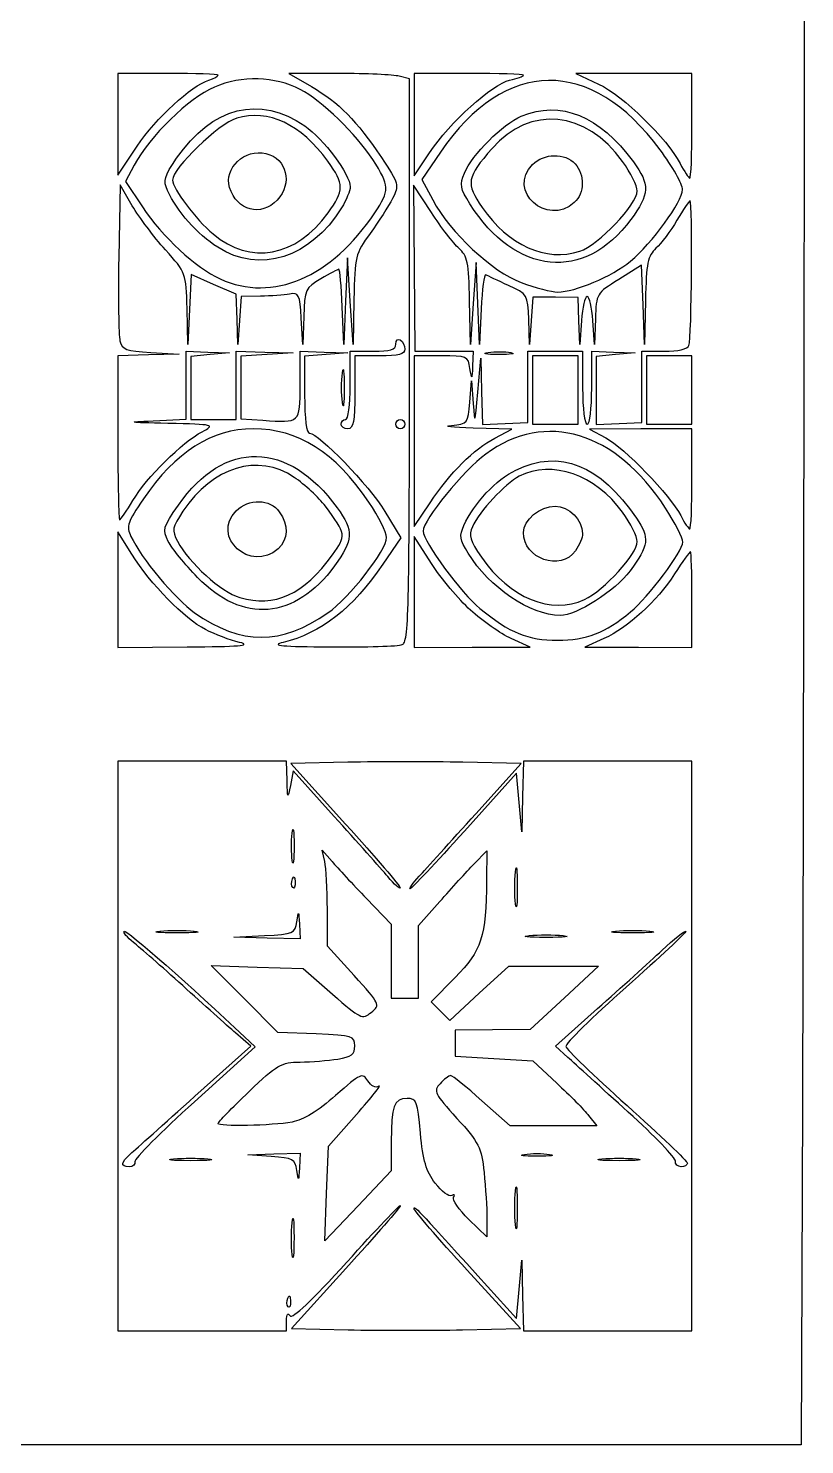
# Model space of a CAD drawing. Extents: x 29 to 164, y -46 to 300.
# Drawn here: x 115.6 to 163.7, y -46.3 to 41.4 of the extents above; entities that cross this region are included whole.
import ezdxf

# ---------------------------------------------------------------- set-up
doc = ezdxf.new("R2010")
doc.units = 0
doc.layers.get('0').update_dxf_attribs({"linetype": 'CONTINUOUS'})

msp = doc.modelspace()

# ---------------------------------------------------------------- linework, layer by layer
at = {"color": 7}
for points in [[(163.575817, -25.25028), (163.503483, -46.346391), (96.525241, -46.346391), (29.547004, -46.346391), (29.506934, 41.989165), (29.466867, 130.32472), (50.625858, 130.32472), (71.784848, 130.32472), (71.786823, 130.95972)], [(124.278181, 38.602498), (121.173734, 38.602498), (121.173734, 35.453948), (121.173734, 32.305395), (122.373181, 34.091915)], [(124.278181, 38.602498), (124.278181, 38.602498)], [(134.861512, 38.595996), (131.75707, 38.597124), (133.168181, 37.780297)], [(139.235959, 20.819777), (139.235959, 38.254445), (138.600959, 38.424616), (138.600959, 38.424616)], [(142.904848, 38.602498), (139.518181, 38.602498), (139.518181, 35.431266), (139.518181, 32.260033), (140.47586, 33.682106)], [(142.904848, 38.602498), (142.904848, 38.602498)], [(153.135401, 38.599741), (149.537067, 38.596918), (150.948178, 37.933657)], [(156.733734, 35.356942), (156.733734, 38.602498), (153.135401, 38.599676), (153.135401, 38.599741)], [(141.155773, 33.722642), (140.00158, 32.023012), (140.677101, 30.760934)], [(154.759787, 33.869262), (154.759787, 33.869262)], [(122.189878, 32.914086), (121.6538, 31.910828), (122.696422, 30.340053)], [(134.186335, 33.153552), (134.186335, 33.153552)], [(136.966579, 33.258355), (136.966579, 33.258355)], [(152.432554, 33.151452), (152.432554, 33.151452)], [(122.073752, 30.397161), (121.314848, 31.688054), (121.234169, 27.172498)], [(140.59318, 29.984535), (139.496676, 31.667703), (139.530672, 26.527313), (139.564672, 21.38692), (141.375869, 21.38692), (143.18707, 21.38692), (143.144782, 20.469698)], [(131.040519, 30.753492), (131.040519, 30.753492)], [(135.036106, 30.276942), (135.036106, 30.276942)], [(149.444301, 30.602906), (149.444301, 30.602906)], [(156.619434, 30.700276), (156.619434, 30.700276)], [(152.94205, 29.539496), (152.94205, 29.539496)], [(135.795269, 24.59461), (135.741246, 21.810276), (135.56707, 24.491387), (135.392891, 27.172498), (135.281422, 24.491387), (135.169958, 21.810276), (135.074874, 24.138609)], [(143.679421, 24.016921), (143.582884, 21.810253), (143.472752, 24.350253), (143.362629, 26.890253), (143.18707, 24.350253), (143.011511, 21.810253), (142.958177, 24.518178)], [(153.853487, 24.518201), (153.795434, 21.810276), (153.701651, 24.261398), (153.607841, 26.712521), (152.207454, 25.841992)], [(130.007927, 24.794581), (128.823232, 24.773609), (128.71958, 23.291942), (128.615923, 21.810276), (128.557068, 23.362498), (128.498208, 24.91472), (127.105207, 25.526555), (125.712197, 26.138393), (125.616431, 23.974333), (125.520659, 21.810276), (125.463862, 24.026587)], [(149.886233, 23.291942), (149.782601, 21.810276), (149.730389, 23.264852), (149.678178, 24.719428), (148.281252, 24.730237), (146.884328, 24.741046), (146.781238, 23.27565), (146.678145, 21.810253), (146.623072, 23.362475)], [(132.691485, 23.546287), (132.63812, 21.810276), (132.536401, 23.42915)], [(150.754856, 23.390867), (150.702645, 21.810276), (150.599013, 23.291942)], [(123.221854, 21.313624), (124.983734, 21.213477), (123.078734, 21.159099), (121.173734, 21.10472), (121.173734, 16.02472)], [(123.360959, 17.08094), (125.40707, 17.178337), (125.40707, 19.28264), (125.40707, 21.386942), (126.747623, 21.337635), (128.088181, 21.288331), (126.888734, 21.180297), (125.689292, 21.072265), (125.689292, 19.112937), (125.689292, 17.153609), (127.100401, 17.153609), (128.511512, 17.153609), (128.511512, 19.270276), (128.511512, 21.386942), (130.275401, 21.33358), (132.039292, 21.280214), (130.416512, 21.178383), (128.793734, 21.076552), (128.793734, 19.142319), (128.793734, 17.208086), (130.164411, 17.110291)], [(132.462623, 19.290968), (132.462623, 21.386942), (133.944292, 21.336072), (135.425959, 21.285201), (134.085401, 21.179498), (132.744848, 21.073794), (132.744848, 18.690368)], [(135.56707, 19.270276), (135.56707, 21.386942), (136.978181, 21.386942)], [(137.401512, 21.10472), (135.849292, 21.10472), (135.849292, 18.846942)], [(137.401512, 21.10472), (137.401512, 21.10472)], [(141.192769, 21.104698), (139.518181, 21.10472), (139.518181, 15.816821), (139.518181, 10.528922), (140.509515, 12.000974)], [(143.469292, 18.846942), (143.649824, 20.963609), (143.700667, 18.903548), (143.751512, 16.843484), (145.162623, 16.907873), (146.573734, 16.972259), (146.573734, 19.179601), (146.573734, 21.386942), (148.26707, 21.386942), (149.960401, 21.386942), (149.960401, 19.129165)], [(144.739292, 21.185453), (144.739292, 21.185439)], [(148.26707, 21.10472), (146.855959, 21.10472), (146.855959, 18.988054), (146.855959, 16.871387), (148.26707, 16.871387), (149.678178, 16.871387), (149.678178, 18.988054), (149.678178, 21.10472), (148.26707, 21.10472), (148.26707, 21.10472)], [(150.524845, 19.129165), (150.524845, 21.386942), (151.865401, 21.337635), (153.205956, 21.288331), (152.006512, 21.180297), (150.807067, 21.072265), (150.807067, 18.957876), (150.807067, 16.843484), (152.218178, 16.907873), (153.629289, 16.972259), (153.629289, 19.179601), (153.629289, 21.386942), (155.016891, 21.386942)], [(155.322623, 21.10472), (153.911512, 21.10472), (153.911512, 18.988054), (153.911512, 16.871387), (155.322623, 16.871387), (156.733734, 16.871387), (156.733734, 18.988054), (156.733734, 21.10472), (155.322623, 21.10472), (155.322623, 21.10472)], [(142.980286, 18.228097), (143.085329, 19.552498), (143.187042, 18.141387)], [(135.080688, 18.211942), (135.080688, 18.211942)], [(138.671512, 16.589165), (138.671512, 16.589165)], [(144.533098, 16.008312), (145.585959, 16.564219), (143.18707, 16.624135)], [(153.558734, 16.57669), (150.383734, 16.564216), (151.396065, 16.029106)], [(156.733734, 13.48472), (156.733734, 16.589165), (153.558734, 16.57669), (153.558734, 16.57669)], [(134.027782, 11.785855), (134.027782, 11.785855)], [(136.719087, 12.039553), (136.719087, 12.039553)], [(137.71295, 11.461071), (138.703016, 9.831249), (137.588868, 8.190595)], [(152.432554, 11.420341), (152.432554, 11.420341)], [(155.090354, 11.677076), (155.090354, 11.677076)], [(122.046879, 8.812751), (121.173734, 10.20856), (121.173734, 6.625529), (121.173734, 3.042498), (125.477623, 3.070847)], [(140.600913, 8.236809), (139.518181, 9.90334), (139.518181, 6.47292), (139.518181, 3.042498), (143.116512, 3.048707), (146.714848, 3.054916), (145.532246, 3.591824)], [(131.099848, 9.154017), (131.099848, 9.154017)], [(149.521065, 9.031962), (149.521065, 9.031962)], [(156.640149, 8.969165), (156.640149, 8.969165)], [(134.597608, 8.090607), (134.597608, 8.090607)], [(152.901946, 7.788375), (152.901946, 7.788375)], [(143.016653, 5.349512), (143.016653, 5.34949)], [(151.269065, 3.585065), (150.101512, 3.054893), (153.417623, 3.048684), (156.733734, 3.042475), (156.733734, 6.005809)], [(126.602129, 4.145092), (126.602129, 4.145092)], [(131.653108, -5.212502), (131.615959, -4.013058), (126.394848, -4.013058), (121.173734, -4.013058), (121.173734, -21.651947), (121.173734, -39.290835), (126.394848, -39.290835), (131.615959, -39.290835), (131.620277, -38.655835)], [(135.419598, -4.07518), (131.885461, -4.154169), (135.278487, -7.899718)], [(143.34479, -7.258613), (146.146633, -4.154169), (142.550185, -4.07518)], [(151.512623, -4.013058), (146.291512, -4.013058), (146.242803, -6.20028), (146.194089, -8.387502), (146.031136, -6.573011), (145.868181, -4.758517), (142.643242, -8.3369)], [(143.469292, -35.883319), (145.868181, -38.537697), (146.031136, -36.727044), (146.194089, -34.916391), (146.242803, -37.103613), (146.291512, -39.290835), (151.512623, -39.290835), (156.733734, -39.290835), (156.733734, -21.651947), (156.733734, -4.013058), (151.512623, -4.013058), (151.512623, -4.013058)], [(134.579292, -7.42351), (132.039292, -4.601008), (131.864775, -5.506476)], [(133.989564, -10.221946), (133.83087, -9.516391), (134.440275, -10.221946)], [(143.232381, -10.380036), (144.033734, -9.550348), (144.016913, -11.367814)], [(131.978747, -10.156445), (131.978747, -10.156445)], [(132.009902, -11.838846), (132.00989, -11.838846)], [(136.57838, -12.517934), (138.10707, -14.108364), (138.10707, -16.39849), (138.10707, -18.688613), (138.953734, -18.688613), (139.800401, -18.688613), (139.800401, -16.440256), (139.800401, -14.191899), (141.115717, -12.700811)], [(145.805694, -12.838796), (145.805675, -12.838796)], [(135.803993, -17.27499), (134.155959, -15.455148), (134.152121, -13.191325)], [(124.842623, -14.642616), (124.842623, -14.642616)], [(130.416512, -14.964448), (128.370401, -14.909172), (130.257863, -14.810843)], [(132.420337, -14.102502), (132.462623, -15.019724), (130.416512, -14.964448), (130.416512, -14.964448)], [(153.064845, -14.642616), (153.064845, -14.642616)], [(147.702623, -14.924838), (147.702623, -14.924838)], [(133.464478, -20.904796), (131.079661, -20.80528), (129.019478, -18.736704), (126.959292, -16.668128), (129.811687, -16.761148), (132.664079, -16.854169), (134.47614, -18.445705)], [(142.069343, -17.407316), (140.585777, -18.90954), (141.161352, -19.485115), (141.736925, -20.06069), (143.5636, -18.386874), (145.390277, -16.713058), (148.169229, -16.71334), (150.948178, -16.713622), (148.831514, -18.675284), (146.714848, -20.636946), (144.386514, -20.650461), (142.058181, -20.664169), (142.058181, -21.471054), (142.058181, -22.27794), (144.469838, -22.428397), (146.881492, -22.578855), (148.356204, -23.949845)], [(149.050319, -22.357502), (148.279564, -21.651947), (150.88386, -19.332499)], [(125.948062, -24.76072), (129.402871, -21.660604), (128.4633, -20.837188)], [(129.027637, -21.085626), (129.68487, -21.709246), (125.923195, -25.105212), (125.923195, -25.105212)], [(148.149798, -26.590835), (145.466184, -26.590835), (143.726575, -25.038613)], [(163.575817, -25.25028), (163.575817, -25.25028)], [(138.10707, -27.583888), (138.10707, -29.377443), (136.050187, -31.550809), (133.993306, -33.724176), (134.103178, -30.792506), (134.213055, -27.860835), (135.948395, -25.897428)], [(150.332172, -25.955835), (150.833427, -26.590835), (148.149798, -26.590835), (148.149798, -26.590835)], [(125.689292, -28.753728), (125.689292, -28.753728)], [(130.681352, -28.491632), (129.21707, -28.388581), (130.839848, -28.336375), (132.462623, -28.284169), (132.420337, -29.201391)], [(147.138181, -28.481819), (147.138181, -28.481819)], [(152.218178, -28.753728), (152.218178, -28.753728)], [(132.261847, -29.356648), (132.261847, -29.356648)], [(156.059533, -29.130835), (156.059533, -29.130835)], [(144.033734, -32.333956), (144.033734, -33.478722), (142.916535, -32.387805)], [(145.803702, -32.729169), (145.803702, -32.729169)], [(131.976735, -34.569908), (131.976715, -34.569908)], [(135.300184, -35.426803), (131.928859, -39.149724), (135.441295, -39.228712)], [(142.53118, -39.228712), (146.108618, -39.149724), (142.813399, -35.540495)], [(131.727679, -37.803289), (131.727671, -37.803289)]]:
    msp.add_lwpolyline(points, dxfattribs=at)
for points in [[(163.712356, 63.931942), (163.67705, 26.484581), (163.61561, -13.647419), (163.575817, -25.25028)], [(154.759787, 33.869262), (150.495776, 39.648933), (145.14105, 39.591221), (141.155773, 33.722642)], [(127.156766, 37.75317), (125.577953, 37.073982), (123.147294, 34.705864), (122.189878, 32.914086)], [(122.373181, 34.091915), (123.548961, 35.843189), (125.706299, 37.826266), (126.820326, 38.179845)], [(127.382623, 38.480406), (127.382623, 38.547555), (125.985623, 38.602498), (124.278181, 38.602498)], [(126.820326, 38.179845), (127.129591, 38.278002), (127.382623, 38.413254), (127.382623, 38.480406)], [(132.475235, 37.608198), (130.899033, 38.423284), (128.844661, 38.479283), (127.156766, 37.75317)], [(133.168181, 37.780297), (134.849303, 36.80717), (135.976569, 35.663667), (137.496124, 33.39)], [(138.600959, 38.424616), (138.251709, 38.518212), (136.568959, 38.595332), (134.861512, 38.595996)], [(140.47586, 33.682106), (141.737049, 35.554859), (144.376538, 37.944525), (145.442486, 38.178645)], [(146.291512, 38.483812), (146.291512, 38.549087), (144.767512, 38.602498), (142.904848, 38.602498)], [(145.442486, 38.178645), (145.909451, 38.281208), (146.291512, 38.418534), (146.291512, 38.483812)], [(150.948178, 37.933657), (152.453072, 37.22632), (155.20725, 34.545477), (155.995949, 33.020343)], [(124.817705, 33.345169), (127.014117, 36.537549), (129.963054, 37.284726), (132.748282, 35.35456)], [(136.966579, 33.258355), (135.961687, 34.824338), (133.788455, 36.929106), (132.475235, 37.608198)], [(146.164317, 35.94539), (148.595179, 36.961068), (151.006683, 35.981698), (153.103086, 33.127376)], [(134.186335, 33.153552), (132.521952, 35.451165), (130.495297, 36.407975), (128.536254, 35.821031)], [(152.432554, 33.151452), (150.170007, 36.301983), (146.723103, 36.644302), (144.360225, 33.953132)], [(128.536254, 35.821031), (127.413594, 35.484676), (124.560401, 32.735321), (124.560401, 31.989876)], [(132.748282, 35.35456), (133.923453, 34.540169), (135.567818, 32.331063), (135.566012, 31.569114)], [(142.63569, 32.425153), (143.105872, 33.560271), (145.01554, 35.4654), (146.164317, 35.94539)], [(156.599876, 32.111387), (156.673508, 32.111387), (156.733734, 33.571887), (156.733734, 35.356942)], [(124.251805, 31.35101), (123.972433, 31.964163), (124.046065, 32.223629), (124.817705, 33.345169)], [(128.091032, 31.537954), (127.716791, 32.717087), (129.054956, 33.962412), (130.34761, 33.637975)], [(130.34761, 33.637975), (131.652518, 33.310464), (132.015388, 31.799887), (131.040519, 30.753492)], [(137.496124, 33.39), (138.593799, 31.747591), (138.611113, 31.683911), (138.186916, 30.85)], [(144.360225, 33.953132), (142.771343, 32.143495), (142.711122, 31.7891), (143.73869, 30.295578)], [(146.855959, 32.958054), (147.561133, 33.663231), (148.877068, 33.687347), (149.493323, 33.006387)], [(156.15594, 31.405831), (156.158763, 31.716276), (155.530338, 32.824819), (154.759787, 33.869262)], [(134.197344, 29.955528), (135.204694, 31.346133), (135.2033, 31.749671), (134.186337, 33.153552)], [(137.091234, 29.963549), (138.022014, 31.356293), (138.01167, 31.629718), (136.966579, 33.258355)], [(149.444301, 30.602906), (147.752088, 29.071484), (145.247936, 31.350033), (146.855959, 32.958054)], [(149.493323, 33.006387), (150.110176, 32.324772), (150.086921, 31.184473), (149.444301, 30.602906)], [(153.347067, 31.319663), (153.347067, 31.626749), (152.935531, 32.451055), (152.432554, 33.151452)], [(153.103086, 33.127376), (154.13935, 31.716482), (154.113272, 31.135369), (152.94205, 29.539496)], [(155.995949, 33.020343), (156.254464, 32.520448), (156.526244, 32.111387), (156.599876, 32.111387)], [(124.560401, 31.989876), (124.560401, 31.474787), (126.016069, 29.539324), (127.071222, 28.651469)], [(142.983873, 30.516402), (142.379917, 31.473124), (142.337553, 31.705385), (142.63569, 32.425153)], [(127.367321, 27.8279), (126.100713, 28.631976), (124.842295, 30.055025), (124.251805, 31.35101)], [(131.040519, 30.753492), (130.051511, 29.691916), (128.550213, 30.091209), (128.091032, 31.537954)], [(135.566012, 31.569114), (135.565447, 31.324086), (135.326978, 30.742609), (135.036106, 30.276942)], [(138.186916, 30.85), (137.947609, 30.379553), (137.323743, 29.406129), (136.80055, 28.686832)], [(140.677101, 30.760934), (141.757214, 28.742955), (144.358721, 26.314867), (146.164667, 25.639179)], [(149.779524, 27.582711), (150.94784, 27.968288), (153.347067, 30.481446), (153.347067, 31.319663)], [(152.933075, 26.965544), (154.244308, 28.046365), (156.149619, 30.671424), (156.15594, 31.405831)], [(124.119863, 27.674583), (123.4119, 28.462008), (122.49115, 29.687169), (122.073752, 30.397161)], [(122.696422, 30.340053), (123.947781, 28.4548), (125.978423, 26.572985), (127.523734, 25.866532)], [(127.071222, 28.651469), (129.385458, 26.70417), (132.217496, 27.222426), (134.197344, 29.955528)], [(135.036106, 30.276942), (133.085868, 27.154687), (129.986797, 26.164993), (127.367321, 27.8279)], [(127.523734, 25.866532), (130.760061, 24.387015), (134.408545, 25.949378), (137.091234, 29.963549)], [(142.297266, 27.763734), (141.963095, 28.059432), (141.196258, 29.058789), (140.59318, 29.984535)], [(152.94205, 29.539496), (150.093666, 25.658364), (145.783709, 26.081176), (142.983873, 30.516402)], [(143.73869, 30.295578), (145.351043, 27.952103), (147.701042, 26.896747), (149.779524, 27.582711)], [(156.619434, 30.700276), (156.556583, 30.700276), (156.188735, 30.160371), (155.802034, 29.500487)], [(156.546818, 21.73972), (156.715954, 22.158888), (156.785183, 30.700276), (156.619434, 30.700276)], [(155.802034, 29.500487), (155.415305, 28.840603), (154.831754, 28.058921), (154.505194, 27.763415)], [(136.80055, 28.686832), (135.886094, 27.429617), (135.847201, 27.271301), (135.795269, 24.59461)], [(125.463862, 24.026587), (125.407386, 26.230593), (125.399919, 26.250848), (124.119863, 27.674583)], [(142.958177, 24.518178), (142.911316, 26.897583), (142.831137, 27.29133), (142.297266, 27.763734)], [(154.505194, 27.763415), (153.989744, 27.296913), (153.903863, 26.86936), (153.853487, 24.518201)], [(121.234169, 27.172498), (121.189792, 24.688942), (121.222457, 22.377229), (121.306734, 22.035356)], [(134.86623, 26.466942), (134.803772, 26.466942), (134.300908, 26.200398), (133.748755, 25.87462)], [(135.074874, 24.138609), (135.022582, 25.419192), (134.928692, 26.466942), (134.86623, 26.466942)], [(148.415742, 25.055831), (149.491883, 25.055831), (151.800066, 26.031612), (152.933075, 26.965544)], [(133.748755, 25.87462), (132.783916, 25.305352), (132.742768, 25.214737), (132.691485, 23.546287)], [(143.975399, 26.115974), (143.865707, 26.175161), (143.732515, 25.230586), (143.679421, 24.016921)], [(145.371419, 25.461529), (144.713302, 25.762287), (144.085096, 26.056786), (143.975399, 26.115974)], [(146.623072, 23.362475), (146.56864, 24.896559), (146.554012, 24.921087), (145.371419, 25.461529)], [(146.164667, 25.639179), (147.022188, 25.318338), (148.035171, 25.055831), (148.415742, 25.055831)], [(152.207454, 25.841992), (150.814687, 24.976202), (150.806785, 24.96285), (150.754856, 23.390867)], [(131.813656, 24.931789), (131.472088, 24.86786), (130.659511, 24.806115), (130.007927, 24.794581)], [(132.536401, 23.42915), (132.44265, 24.921285), (132.38607, 25.038926), (131.813656, 24.931789)], [(150.242623, 24.773609), (150.103628, 24.773609), (149.943241, 24.106859), (149.886233, 23.291942)], [(150.599013, 23.291942), (150.542004, 24.106859), (150.381617, 24.773609), (150.242623, 24.773609)], [(121.306734, 22.035356), (121.440648, 21.492163), (121.68218, 21.401141), (123.221854, 21.313624)], [(138.389292, 21.826933), (138.389292, 22.068927), (138.516289, 22.188431), (138.671512, 22.092498)], [(138.671512, 22.092498), (138.826734, 21.996565), (138.953734, 21.735069), (138.953734, 21.511397)], [(136.978181, 21.386942), (138.068092, 21.386942), (138.389292, 21.487092), (138.389292, 21.826933)], [(138.953734, 21.511397), (138.953734, 21.206602), (138.564863, 21.10472), (137.401512, 21.10472)], [(142.984926, 20.328587), (142.871876, 21.074844), (142.80294, 21.104698), (141.192769, 21.104698)], [(144.739292, 21.185439), (143.963181, 21.187696), (143.679178, 21.242368), (144.108173, 21.307237)], [(144.108173, 21.307237), (144.537165, 21.372109), (145.172165, 21.370373), (145.519284, 21.303399)], [(145.519284, 21.303399), (145.866398, 21.236411), (145.515389, 21.183336), (144.739292, 21.185453)], [(155.016891, 21.386942), (155.862881, 21.386942), (156.460035, 21.524633), (156.546818, 21.73972)], [(135.080688, 20.046387), (135.143291, 20.550859), (135.194517, 20.138109), (135.194517, 19.129165)], [(138.78954, 3.213804), (139.189951, 3.367454), (139.235959, 5.181988), (139.235959, 20.819777)], [(143.144782, 20.469698), (143.105426, 19.615995), (143.094354, 19.606222), (142.984926, 20.328587)], [(135.080688, 18.211942), (135.018083, 18.716415), (135.018083, 19.541915), (135.080688, 20.046387)], [(130.164411, 17.110291), (132.479243, 16.945134), (132.462623, 16.929367), (132.462623, 19.290968)], [(132.744848, 18.690368), (132.744848, 17.179757), (132.855868, 16.306942), (133.048022, 16.306942)], [(135.194517, 19.129165), (135.194517, 18.12022), (135.143291, 17.70747), (135.080688, 18.211942)], [(135.284848, 17.153609), (135.447907, 17.153609), (135.56707, 18.047314), (135.56707, 19.270276)], [(135.849292, 18.846942), (135.849292, 17.028178), (135.766974, 16.589165), (135.425959, 16.589165)], [(143.187042, 18.141387), (143.282447, 16.817847), (143.299959, 16.861633), (143.469292, 18.846942)], [(149.960401, 19.129165), (149.960401, 17.812127), (150.078003, 16.871387), (150.242623, 16.871387)], [(150.242623, 16.871387), (150.407243, 16.871387), (150.524845, 17.812127), (150.524845, 19.129165)], [(141.831712, 16.793872), (142.853077, 16.901362), (142.877472, 16.931825), (142.980286, 18.228097)], [(155.090354, 11.677076), (152.012269, 16.431572), (147.676921, 17.732628), (143.95759, 15.018059)], [(124.278181, 16.916164), (121.741573, 16.973839), (121.609491, 16.997566), (123.360959, 17.08094)], [(126.394848, 16.405085), (127.218612, 16.836786), (127.161355, 16.85061), (124.278181, 16.916164)], [(135.002623, 16.871387), (135.002623, 17.026609), (135.129623, 17.153609), (135.284848, 17.153609)], [(135.425959, 16.589165), (135.193123, 16.589165), (135.002623, 16.716165), (135.002623, 16.871387)], [(138.389292, 16.871387), (138.389292, 17.026609), (138.516289, 17.153609), (138.671512, 17.153609)], [(138.671512, 16.589165), (138.516289, 16.589165), (138.389292, 16.716165), (138.389292, 16.871387)], [(138.671512, 17.153609), (138.826734, 17.153609), (138.953734, 17.026609), (138.953734, 16.871387)], [(138.953734, 16.871387), (138.953734, 16.716165), (138.826734, 16.589165), (138.671512, 16.589165)], [(143.18707, 16.624135), (141.867678, 16.657087), (141.257768, 16.733471), (141.831712, 16.793872)], [(121.173734, 16.02472), (121.173734, 13.23072), (121.225169, 10.94472), (121.288031, 10.94472)], [(122.112682, 12.144165), (122.940075, 13.541218), (125.176599, 15.766651), (126.394848, 16.405085)], [(129.55583, 16.582967), (127.017052, 16.592591), (124.75225, 15.147001), (122.755567, 12.242482)], [(124.929268, 11.861305), (127.75705, 15.938741), (131.73423, 15.868891), (134.762412, 11.688607)], [(136.719087, 12.039553), (134.610952, 15.143919), (132.358847, 16.572353), (129.55583, 16.582967)], [(133.048022, 16.306942), (133.624701, 16.306942), (136.726682, 13.084642), (137.71295, 11.461071)], [(140.509515, 12.000974), (141.781231, 13.889356), (143.204362, 15.306747), (144.533098, 16.008312)], [(151.396065, 16.029106), (152.537485, 15.42576), (155.387619, 12.465672), (156.037859, 11.208231)], [(132.102324, 13.57465), (129.855296, 15.095162), (127.038275, 14.237937), (125.211716, 11.477821)], [(143.95759, 15.018059), (142.621759, 14.043094), (140.082623, 10.920206), (140.082623, 10.252223)], [(145.822295, 14.026954), (148.55897, 15.351756), (151.02308, 14.368434), (153.301658, 11.042265)], [(152.432554, 11.420341), (150.764339, 13.743261), (148.055, 14.683707), (146.03717, 13.640247)], [(134.027782, 11.785855), (133.624337, 12.326094), (132.757881, 13.131051), (132.102324, 13.57465)], [(142.604654, 10.594655), (143.232463, 11.972545), (144.606758, 13.43852), (145.822295, 14.026954)], [(146.03717, 13.640247), (145.148376, 13.180634), (143.576726, 11.489291), (143.132536, 10.514405)], [(156.599876, 10.380276), (156.673508, 10.380276), (156.733734, 11.777276), (156.733734, 13.48472)], [(121.288031, 10.94472), (121.35089, 10.94472), (121.721987, 11.48447), (122.112682, 12.144165)], [(122.755567, 12.242482), (121.77012, 10.808985), (121.690692, 10.567869), (121.988566, 9.91411)], [(124.301385, 9.606623), (123.924331, 10.334471), (123.960529, 10.464465), (124.929268, 11.861305)], [(125.211716, 11.477821), (124.536815, 10.45798), (124.507777, 10.300153), (124.870046, 9.620762)], [(131.099848, 9.154017), (129.407641, 7.622595), (126.903491, 9.901144), (128.511512, 11.509165)], [(128.511512, 11.509165), (129.27851, 12.27616), (130.61751, 12.24461), (131.176621, 11.446367)], [(131.176621, 11.446367), (131.761456, 10.611402), (131.7318, 9.725927), (131.099848, 9.154017)], [(134.472866, 8.779616), (135.33652, 9.971855), (135.32516, 10.04858), (134.027782, 11.785855)], [(134.762412, 11.688607), (135.794456, 10.263907), (135.767956, 9.685289), (134.597608, 8.090607)], [(137.824848, 9.859279), (137.824848, 10.162863), (137.327253, 11.143983), (136.719087, 12.039553)], [(146.291512, 10.160851), (146.291512, 10.930815), (147.325732, 11.791387), (148.251068, 11.791387)], [(148.251068, 11.791387), (149.111081, 11.791387), (149.960401, 10.950009), (149.960401, 10.098054)], [(153.347067, 9.597761), (153.347067, 9.899784), (152.935531, 10.719944), (152.432554, 11.420341)], [(156.166326, 9.560409), (156.169148, 9.807983), (155.683783, 10.760483), (155.090354, 11.677076)], [(142.870868, 8.88303), (142.358516, 9.712033), (142.318813, 9.967303), (142.604654, 10.594655)], [(153.301658, 11.042265), (154.126029, 9.838897), (154.064335, 9.336649), (152.901946, 7.788375)], [(156.037859, 11.208231), (156.273345, 10.752857), (156.526244, 10.380276), (156.599876, 10.380276)], [(121.988566, 9.91411), (122.583225, 8.608976), (124.759511, 5.999083), (125.928899, 5.188696)], [(134.18093, 5.176476), (135.510541, 6.097892), (137.824848, 9.072012), (137.824848, 9.859279)], [(140.082623, 10.252223), (140.082623, 9.608519), (142.441089, 6.384342), (143.595621, 5.449724)], [(143.132536, 10.514405), (142.889526, 9.98105), (142.985363, 9.659393), (143.694297, 8.628988)], [(149.521065, 9.031962), (148.606194, 7.725798), (146.291512, 8.534895), (146.291512, 10.160851)], [(149.960401, 10.098054), (149.960401, 9.856686), (149.762704, 9.376942), (149.521065, 9.031962)], [(126.602129, 4.145092), (125.294774, 4.821314), (123.20279, 6.964918), (122.046879, 8.812751)], [(126.112623, 7.374784), (125.336512, 8.177486), (124.521454, 9.181813), (124.301385, 9.606623)], [(124.870046, 9.620762), (125.593684, 8.263649), (127.568997, 6.480538), (128.736124, 6.130859)], [(128.736124, 6.130859), (130.885672, 5.486839), (132.691621, 6.320678), (134.472866, 8.779616)], [(148.564436, 5.019628), (146.727376, 5.026232), (144.190697, 6.7475), (142.870868, 8.88303)], [(150.069649, 6.009619), (151.30962, 6.598038), (153.347067, 8.828626), (153.347067, 9.597761)], [(152.923734, 5.235528), (154.043027, 6.164237), (156.162573, 8.991237), (156.166326, 9.560409)], [(156.640149, 8.969165), (156.588672, 8.969165), (156.145385, 8.350028), (155.655052, 7.593309)], [(156.733734, 6.005831), (156.733734, 7.635665), (156.691626, 8.969165), (156.640149, 8.969165)], [(134.597608, 8.090607), (132.152664, 4.759185), (128.906369, 4.485317), (126.112623, 7.374784)], [(137.588868, 8.190595), (135.751234, 5.484558), (133.722062, 3.894177), (131.413462, 3.350566)], [(143.016653, 5.34949), (142.283499, 6.020922), (141.196418, 7.320216), (140.600913, 8.236809)], [(143.694297, 8.628988), (145.426557, 6.111239), (148.02982, 5.041664), (150.069649, 6.009619)], [(152.901946, 7.788375), (151.947443, 6.516989), (149.595882, 5.015926), (148.564436, 5.019628)], [(155.655052, 7.593309), (154.541968, 5.875512), (152.792726, 4.276941), (151.269065, 3.585065)], [(145.532246, 3.591824), (144.881817, 3.887121), (143.749799, 4.67808), (143.016653, 5.349512)], [(143.595621, 5.449724), (145.476059, 3.927468), (146.551334, 3.48949), (148.408181, 3.48949)], [(125.928899, 5.188696), (128.840555, 3.170918), (131.281695, 3.167299), (134.18093, 5.176476)], [(148.408181, 3.48949), (150.192444, 3.48949), (151.366545, 3.943481), (152.923734, 5.235528)], [(128.718795, 3.34957), (128.134302, 3.487275), (127.181802, 3.845259), (126.602129, 4.145092)], [(125.477623, 3.070847), (128.642985, 3.091703), (129.500387, 3.165428), (128.718795, 3.34957)], [(131.413462, 3.350566), (130.612969, 3.162073), (131.346121, 3.092107), (134.34454, 3.070847)], [(134.34454, 3.070847), (136.543765, 3.05524), (138.544015, 3.119584), (138.78954, 3.213804)], [(142.550185, -4.07518), (140.57214, -4.031738), (137.363375, -4.031738), (135.419598, -4.07518)], [(131.864775, -5.506476), (131.700422, -6.359216), (131.688098, -6.342096), (131.653108, -5.212502)], [(137.887809, -11.151203), (137.465122, -10.653349), (135.976289, -8.975887), (134.579292, -7.42351)], [(139.836652, -11.139169), (140.225114, -10.712308), (141.803775, -8.966058), (143.34479, -7.258613)], [(131.978747, -10.156445), (131.91435, -9.732364), (131.913054, -8.970364), (131.975868, -8.463112)], [(131.975866, -8.463112), (132.03868, -7.95586), (132.091368, -8.302835), (132.092948, -9.234169)], [(135.278487, -7.899718), (137.14465, -9.95977), (138.668097, -11.73777), (138.66392, -11.850829)], [(142.643242, -8.3369), (140.869523, -10.305007), (139.353513, -11.91528), (139.27433, -11.91528)], [(132.092948, -9.234169), (132.094642, -10.165502), (132.043142, -10.580527), (131.978747, -10.156445)], [(134.152118, -13.191325), (134.14986, -11.946223), (134.076852, -10.610002), (133.989564, -10.221946)], [(134.440275, -10.221946), (134.775448, -10.610002), (135.737597, -11.643195), (136.57838, -12.517934)], [(141.115717, -12.700811), (141.83914, -11.880713), (142.79164, -10.836364), (143.232381, -10.380036)], [(145.803417, -10.86324), (145.864512, -10.277697), (145.915524, -10.687613), (145.916777, -11.774169)], [(132.00989, -11.838846), (131.916111, -11.745063), (131.906089, -11.501646), (131.987623, -11.297919)], [(131.987626, -11.297919), (132.077717, -11.072782), (132.144592, -11.139654), (132.15813, -11.468429)], [(138.66392, -11.850829), (138.659743, -11.963887), (138.310496, -11.649057), (137.887809, -11.151203)], [(139.27433, -11.91528), (139.195144, -11.91528), (139.44819, -11.56603), (139.836652, -11.139169)], [(144.016913, -11.367814), (143.984368, -14.883654), (143.704477, -15.751611), (142.069343, -17.407316)], [(145.805675, -12.838796), (145.743329, -12.337786), (145.742307, -11.448786), (145.803417, -10.86324)], [(132.15813, -11.468429), (132.170379, -11.765936), (132.103684, -11.932625), (132.009902, -11.838846)], [(145.916777, -11.774169), (145.917906, -12.860724), (145.868043, -13.339808), (145.805694, -12.838796)], [(130.257863, -14.810843), (132.062725, -14.716815), (132.150412, -14.679096), (132.261689, -13.948897)], [(132.261689, -13.948897), (132.367666, -13.253442), (132.381825, -13.267152), (132.420337, -14.102502)], [(122.14262, -15.236666), (121.748606, -14.926732), (121.491062, -14.608323), (121.570296, -14.529087)], [(121.570296, -14.529087), (121.686941, -14.412447), (125.880399, -18.099364), (129.027637, -21.085626)], [(124.842623, -14.642616), (123.678459, -14.642616), (123.202209, -14.592801), (123.784292, -14.531912)], [(123.784292, -14.531912), (124.366373, -14.471025), (125.318873, -14.471025), (125.900959, -14.531912)], [(125.900959, -14.531912), (126.483042, -14.592801), (126.006792, -14.642616), (124.842623, -14.642616)], [(147.702623, -14.924838), (146.538459, -14.924838), (146.062209, -14.875023), (146.644292, -14.814134)], [(146.644292, -14.814134), (147.226373, -14.753247), (148.178873, -14.753247), (148.760959, -14.814134)], [(148.760959, -14.814134), (149.343039, -14.875023), (148.866792, -14.924838), (147.702623, -14.924838)], [(153.064845, -14.642616), (151.900678, -14.642616), (151.424428, -14.592801), (152.006512, -14.531912)], [(152.006512, -14.531912), (152.588595, -14.471025), (153.541095, -14.471025), (154.123178, -14.531912)], [(156.349629, -14.541535), (156.404268, -14.596193), (154.742035, -16.154895), (152.655707, -18.005319)], [(154.123178, -14.531912), (154.705262, -14.592801), (154.229012, -14.642616), (153.064845, -14.642616)], [(154.869205, -15.727605), (155.628777, -15.020608), (156.294963, -14.486877), (156.349629, -14.541535)], [(125.191373, -17.906973), (123.908572, -16.748234), (122.536636, -15.546596), (122.14262, -15.236666)], [(150.88386, -19.332499), (152.316251, -18.056802), (154.109632, -16.4346), (154.869205, -15.727605)], [(136.870113, -19.566037), (137.445753, -19.099914), (137.434252, -19.075207), (135.803993, -17.27499)], [(128.4633, -20.837188), (127.946539, -20.384309), (126.474175, -19.065713), (125.191373, -17.906973)], [(152.655707, -18.005319), (150.569408, -19.855742), (148.887231, -21.508517), (148.917527, -21.678152)], [(134.47614, -18.445705), (136.219094, -19.976547), (136.31039, -20.019272), (136.870113, -19.566037)], [(135.849292, -21.643981), (135.849292, -21.037555), (135.725354, -20.99914), (133.464478, -20.904796)], [(134.790959, -22.458581), (135.651178, -22.316395), (135.849292, -22.163906), (135.849292, -21.643981)], [(148.917527, -21.678152), (148.94783, -21.847787), (150.655373, -23.494986), (152.712067, -25.338594)], [(129.287623, -24.483924), (131.046697, -22.795421), (131.289908, -22.65451), (132.462623, -22.644429)], [(132.462623, -22.644429), (133.161123, -22.638423), (134.208873, -22.554793), (134.790959, -22.458581)], [(152.783498, -25.742984), (151.154144, -24.269024), (149.474216, -22.745558), (149.050319, -22.357502)], [(136.654675, -23.807387), (136.331864, -23.29048), (136.220369, -23.341233), (134.663838, -24.713658)], [(141.78409, -23.486391), (141.672513, -23.486391), (141.378401, -23.710502), (141.130514, -23.984415)], [(143.726575, -25.038613), (142.76979, -24.184891), (141.895675, -23.486391), (141.78409, -23.486391)], [(127.382623, -26.451669), (127.382623, -26.375127), (128.239873, -25.489642), (129.287623, -24.483924)], [(135.948395, -25.897428), (136.902831, -24.817553), (137.529141, -24.028731), (137.340188, -24.14449)], [(137.340188, -24.14449), (137.136268, -24.26942), (136.857661, -24.132416), (136.654675, -23.807387)], [(141.130514, -23.984415), (140.711453, -24.447467), (140.78506, -24.598271), (142.178679, -26.131932)], [(148.356204, -23.949845), (149.1673, -24.70389), (150.056497, -25.606585), (150.332172, -25.955835)], [(121.974604, -28.317272), (122.259863, -28.066232), (124.047919, -26.465783), (125.948062, -24.76072)], [(125.923195, -25.105212), (123.854266, -26.972993), (122.193262, -28.642851), (122.23207, -28.816007)], [(134.663838, -24.713658), (133.582904, -25.666742), (132.652519, -26.234806), (131.962686, -26.362904)], [(139.086116, -24.897502), (138.276968, -24.897502), (138.10707, -25.36369), (138.10707, -27.583888)], [(139.917876, -27.053048), (139.737465, -25.062122), (139.673945, -24.897502), (139.086116, -24.897502)], [(152.712067, -25.338594), (154.768762, -27.182202), (156.451512, -28.78966), (156.451512, -28.910722)], [(142.178679, -26.131932), (143.549514, -27.640521), (143.692764, -27.926975), (143.855646, -29.485307)], [(155.706755, -28.776873), (155.728204, -28.582193), (154.412851, -27.216943), (152.783498, -25.742984)], [(131.962686, -26.362904), (130.73667, -26.590568), (127.382623, -26.655571), (127.382623, -26.451669)], [(140.834872, -30.154742), (140.270718, -29.415103), (140.070575, -28.738119), (139.917876, -27.053048)], [(121.879292, -29.130835), (121.314989, -29.130835), (121.345435, -28.870976), (121.974604, -28.317272)], [(122.23207, -28.816007), (122.270873, -28.989162), (122.112123, -29.130835), (121.879292, -29.130835)], [(125.689292, -28.753728), (124.525123, -28.753728), (124.048873, -28.703911), (124.630959, -28.643023)], [(124.630959, -28.643023), (125.213042, -28.582135), (126.165542, -28.582135), (126.747623, -28.643023)], [(126.747623, -28.643023), (127.329709, -28.703911), (126.853459, -28.753728), (125.689292, -28.753728)], [(132.261847, -29.356648), (132.155345, -28.658331), (132.02333, -28.586075), (130.681352, -28.491632)], [(147.138181, -28.481819), (146.284459, -28.481819), (145.935209, -28.428912), (146.36207, -28.364248)], [(146.36207, -28.364248), (146.788928, -28.299584), (147.487428, -28.299584), (147.914292, -28.364248)], [(147.914292, -28.364248), (148.341151, -28.428912), (147.991901, -28.481819), (147.138181, -28.481819)], [(152.218178, -28.753728), (151.054012, -28.753728), (150.577762, -28.703911), (151.159845, -28.643023)], [(151.159845, -28.643023), (151.741928, -28.582135), (152.694428, -28.582135), (153.276512, -28.643023)], [(153.276512, -28.643023), (153.858595, -28.703911), (153.382345, -28.753728), (152.218178, -28.753728)], [(156.059533, -29.130835), (155.843944, -29.130835), (155.685194, -28.971552), (155.706755, -28.776873)], [(156.451512, -28.910722), (156.451512, -29.031784), (156.275123, -29.130835), (156.059533, -29.130835)], [(132.420337, -29.201391), (132.381941, -30.034282), (132.36737, -30.048556), (132.261847, -29.356648)], [(143.855646, -29.485307), (143.953597, -30.422443), (144.033734, -31.704335), (144.033734, -32.333956)], [(141.850962, -30.918924), (141.689029, -31.019006), (141.231784, -30.675124), (140.834872, -30.154742)], [(145.803702, -32.729169), (145.742815, -32.147085), (145.742815, -31.194585), (145.803702, -30.612502)], [(145.803702, -30.612502), (145.864588, -30.030419), (145.914404, -30.506669), (145.914404, -31.670835)], [(138.671512, -31.537557), (138.671512, -31.629036), (137.154415, -33.379196), (135.300184, -35.426803)], [(135.362222, -35.032902), (137.182335, -33.018984), (138.671512, -31.446079), (138.671512, -31.537557)], [(139.519488, -31.730495), (139.520899, -31.519961), (139.62244, -31.626768), (143.469292, -35.883319)], [(141.972366, -31.016923), (142.067531, -30.862942), (142.012896, -30.818842), (141.850962, -30.918924)], [(142.916535, -32.387805), (142.302075, -31.7878), (141.877195, -31.170904), (141.972366, -31.016923)], [(131.974455, -32.594352), (132.035553, -32.008807), (132.086559, -32.418724), (132.087812, -33.50528)], [(142.813399, -35.540495), (141.001028, -33.555419), (139.518765, -31.840919), (139.519488, -31.730495)], [(145.914404, -31.670835), (145.914404, -32.835002), (145.864588, -33.311252), (145.803702, -32.729169)], [(131.976715, -34.569908), (131.914367, -34.068898), (131.913345, -33.179898), (131.974457, -32.594352)], [(132.087812, -33.50528), (132.088941, -34.591835), (132.039078, -35.070918), (131.976735, -34.569908)], [(131.838765, -38.357703), (131.979007, -38.578293), (133.19521, -37.43066), (135.362222, -35.032902)], [(131.727671, -37.803289), (131.633889, -37.709509), (131.623867, -37.466092), (131.705404, -37.262363)], [(131.705401, -37.262363), (131.795492, -37.037225), (131.86237, -37.1041), (131.875911, -37.432873)], [(131.875911, -37.432873), (131.888159, -37.730382), (131.821462, -37.897069), (131.727679, -37.803289)], [(131.620277, -38.655835), (131.623099, -38.258218), (131.704659, -38.146767), (131.838765, -38.357703)], [(135.441295, -39.228712), (137.37314, -39.272155), (140.563586, -39.272155), (142.53118, -39.228712)]]:
    msp.add_open_spline(points, degree=3, dxfattribs=at)

doc.saveas('drawing.dxf')
